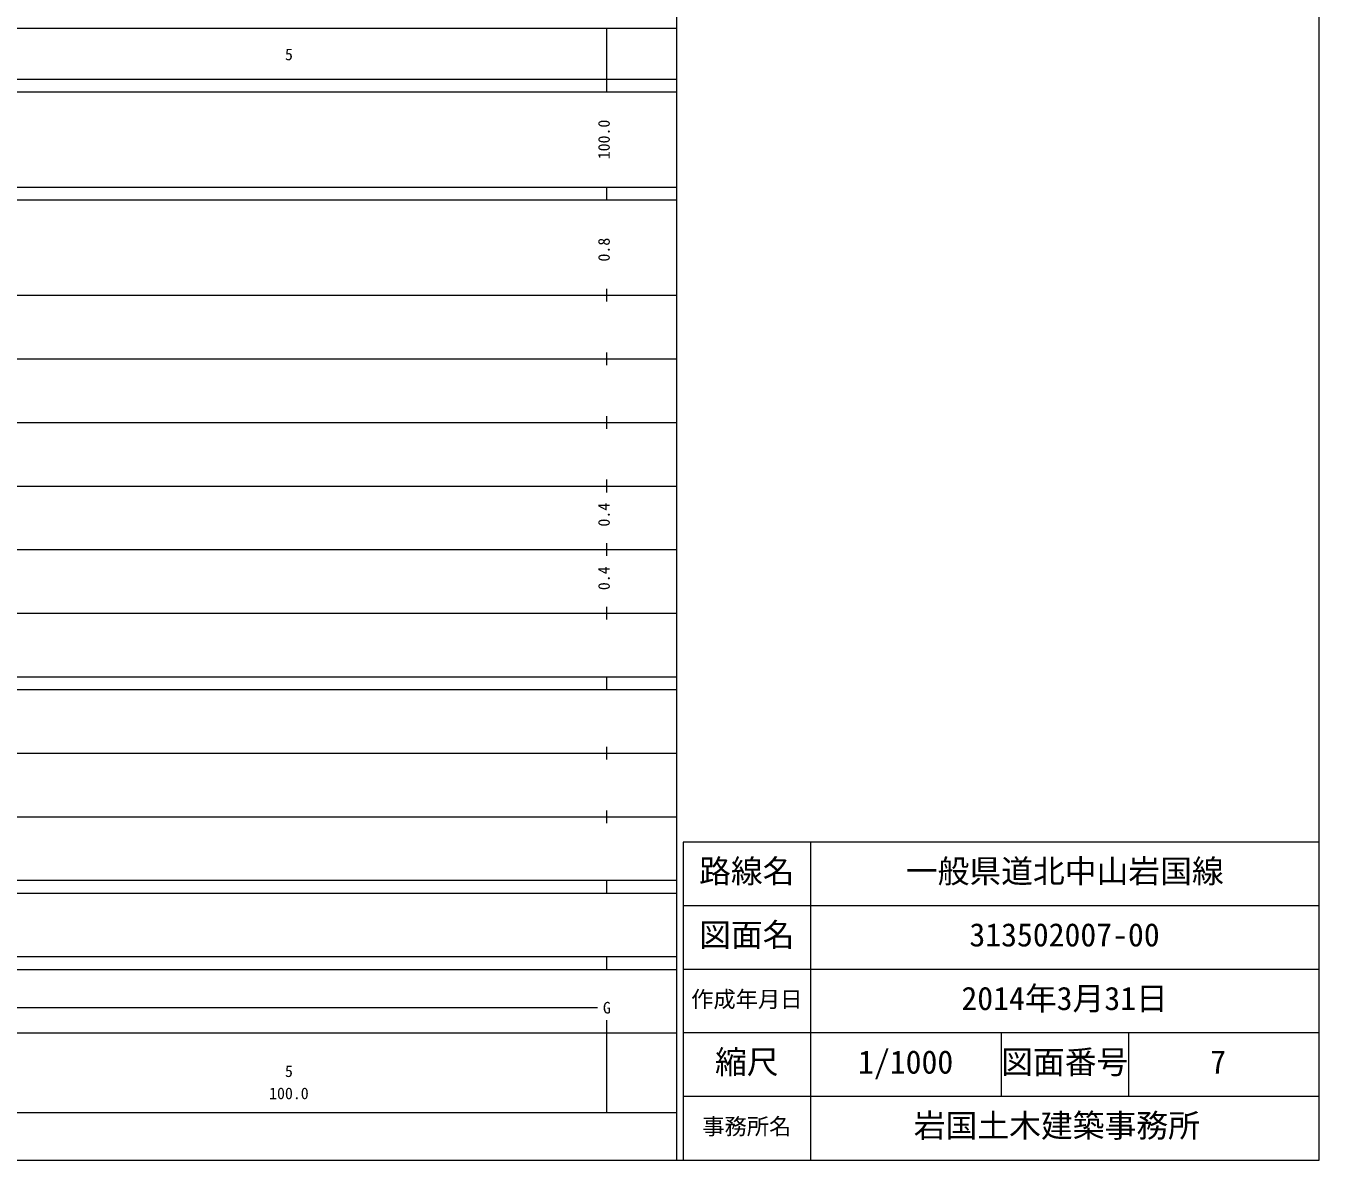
# Model space of a CAD drawing. Units: millimetres on the paper, enlarged 1000 times. Extents: x 61448 to 701448, y 5061 to 365061.
# Drawn here: x 498080 to 701448, y 5061 to 183418 of the extents above; entities that cross this region are included whole.
import ezdxf
from ezdxf.enums import TextEntityAlignment as Align

# ---------------------------------------------------------------- set-up
doc = ezdxf.new("R2010")
doc.units = ezdxf.units.MM
doc.header["$LTSCALE"] = 1000
doc.layers.add('S-SUV', color=7, linetype='Continuous', lineweight=13)
doc.styles.add('ＭＳ ゴシック', font='')
doc.styles.get('ＭＳ ゴシック').set_extended_font_data('MS Gothic')

msp = doc.modelspace()

# ---------------------------------------------------------------- linework, layer by layer
at = {"layer": 'S-SUV'}
for p, q in [((701448, 5061), (701448, 365061)), ((600448, 5061), (600448, 355061)), ((89448, 183061), (600448, 183061)), ((589448, 173061), (589448, 183061)), ((61448, 175061), (600448, 175061)), ((61448, 173061), (600448, 173061)), ((61448, 158061), (600448, 158061)), ((589448, 156061), (589448, 158061)), ((61448, 156061), (600448, 156061)), ((61448, 141061), (600448, 141061)), ((589448, 140061), (589448, 142061)), ((67448, 131061), (600448, 131061)), ((589448, 130061), (589448, 132061)), ((589448, 120061), (589448, 122061)), ((73448, 121061), (600448, 121061)), ((589448, 110061), (589448, 112061)), ((67448, 111061), (600448, 111061)), ((589448, 100061), (589448, 102061)), ((73448, 101061), (600448, 101061)), ((589448, 90061), (589448, 92061)), ((67448, 91061), (600448, 91061)), ((61448, 81061), (600448, 81061)), ((589448, 79061), (589448, 81061)), ((61448, 79061), (600448, 79061)), ((589448, 68061), (589448, 70061)), ((70448, 69061), (600448, 69061)), ((61448, 59061), (600448, 59061)), ((589448, 58061), (589448, 60061)), ((701448, 55061), (601448, 55061)), ((601448, 55061), (601448, 5061)), ((621448, 55061), (621448, 5061)), ((61448, 49061), (600448, 49061)), ((589448, 47061), (589448, 49061)), ((61448, 47061), (600448, 47061)), ((701448, 45061), (601448, 45061)), ((61448, 37061), (600448, 37061)), ((589448, 35061), (589448, 37061)), ((61448, 35061), (600448, 35061)), ((701448, 35061), (601448, 35061)), ((90948, 29061), (587948, 29061)), ((589448, 12561), (589448, 27061)), ((61448, 25061), (600448, 25061)), ((701448, 25061), (601448, 25061)), ((651448, 25061), (651448, 15061)), ((671448, 25061), (671448, 15061)), ((701448, 15061), (601448, 15061)), ((89448, 12561), (600448, 12561)), ((61448, 5061), (701448, 5061))]:
    msp.add_line(p, q, dxfattribs=at)

# ---------------------------------------------------------------- texts
at = {"layer": 'S-SUV', "style": 'ＭＳ ゴシック'}
for s, height, p in [('5', 1833, (538823, 177466)), ('路線名', 3666, (603948, 47561)), ('路線名', 3666, (603948, 47561)), ('一般県道北中山岩国線', 3666, (636448, 47561)), ('図面名', 3666, (603948, 37561)), ('図面名', 3666, (603948, 37561)), ('313502007-00', 3666, (646448, 37561)), ('2014年3月31日', 3666, (645198, 27561)), ('作成年月日', 2566, (602698, 28311)), ('作成年月日', 2566, (602698, 28311)), ('G', 1833, (588823, 27561)), ('縮尺', 3666, (606448, 17561)), ('縮尺', 3666, (606448, 17561)), ('1/1000', 3666, (628948, 17561)), ('図面番号', 3666, (651448, 17561)), ('図面番号', 3666, (651448, 17561)), ('7', 3666, (684323, 17561)), ('5', 1833, (538823, 17584)), ('100.0', 1833, (536323, 14094)), ('岩国土木建築事務所 ', 3666, (637698, 7561)), ('事務所名', 2566, (604448, 8311)), ('事務所名', 2566, (604448, 8311))]:
    msp.add_text(s, height=height, dxfattribs=at).set_placement(p, align=Align.BOTTOM_LEFT)
for s, p in [('100.0', (590448, 162436)), ('0.8', (590448, 146360)), ('0.4', (590448, 104686)), ('0.4', (590448, 94686))]:
    msp.add_text(s, height=1833, rotation=90, dxfattribs=at).set_placement(p, align=Align.BOTTOM_LEFT)

doc.saveas('drawing.dxf')
